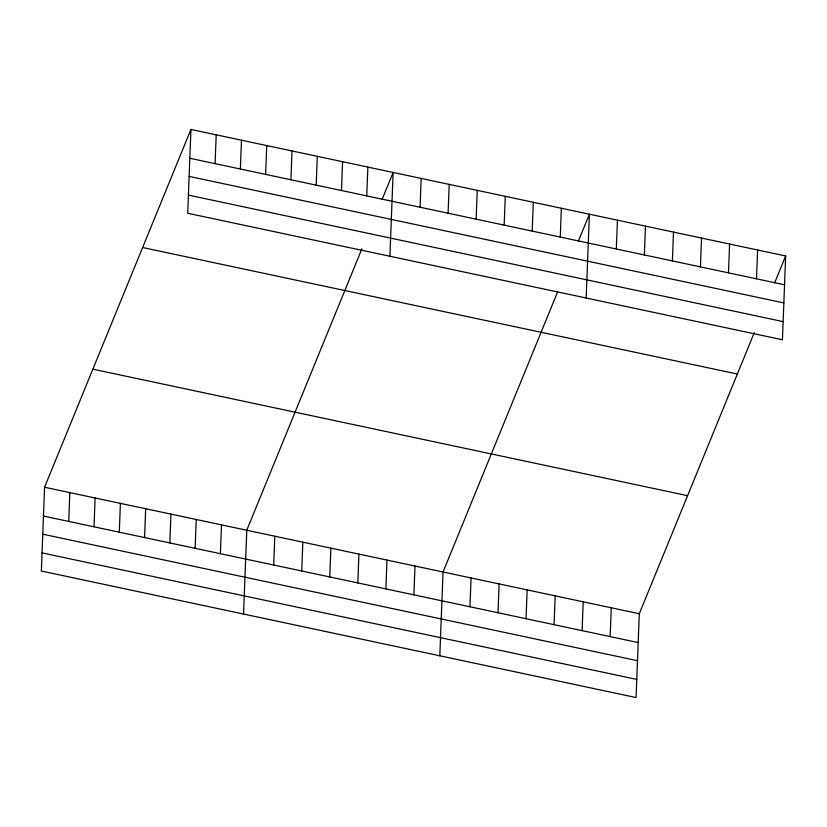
<?xml version="1.0" encoding="UTF-8"?>
<svg xmlns="http://www.w3.org/2000/svg" width="827" height="827" viewBox="0 0 827 827"><rect width="100%" height="100%" fill="white"/><g stroke="black" fill="none" stroke-linecap="round" stroke-linejoin="round"><path stroke-width="1.24" d="M190.923 129.446L187.708 213.252L782.435 339.763L785.65 255.967L190.923 129.446L44.565 487.237L41.35 571.033L636.077 697.554L639.292 613.748L754.369 332.423M68.734 521.423L69.84 492.613M94.009 526.799L95.126 497.988M119.295 532.174L120.401 503.364M144.57 537.56L145.676 508.739M169.845 542.936L170.951 514.125M195.12 548.311L196.226 519.501M215.092 163.632L216.198 134.822M220.395 553.687L221.502 524.876M240.368 169.008L241.474 140.197M243.551 614.058L246.777 530.252L361.854 248.927M265.643 174.394L266.749 145.573M273.706 565.027L274.812 536.216M290.918 179.769L292.024 150.948M316.193 185.145L317.299 156.334M301.741 570.992L302.847 542.181M341.468 190.52L342.585 161.71M329.777 576.957L330.883 548.146M366.743 195.896L367.86 167.085M357.822 582.921L358.928 554.111M389.91 256.267L393.135 172.461L382.095 199.452M385.858 588.886L386.964 560.075M420.064 207.236L421.17 178.425M413.893 594.851L414.999 566.04M448.1 213.201L449.206 184.39M439.819 655.801L443.034 572.005L557.656 291.797M476.135 219.165L477.241 190.355M469.963 606.78L471.07 577.97M504.17 225.13L505.276 196.319M497.999 612.745L499.105 583.934M532.206 231.095L533.312 202.284M526.044 618.71L527.15 589.899M560.251 237.06L561.357 208.249M554.08 624.674L555.186 595.864M586.167 298.009L589.393 214.214L578.352 241.195M582.115 630.639L583.221 601.829M616.322 248.989L617.428 220.178M610.15 636.604L611.256 607.793M644.357 254.954L645.463 226.143M672.392 260.918L673.498 232.108M700.428 266.883L701.534 238.073M728.473 272.848L729.579 244.037M756.509 278.813L757.615 250.002M774.61 282.948L785.65 255.967M189.817 158.257L784.544 284.777M189.125 176.409L783.841 302.92M188.401 195.1L783.128 321.62M142.626 247.521L737.353 374.031M92.862 369.162L687.588 495.683M44.565 487.237L639.292 613.748M43.459 516.048L638.186 642.569M42.766 534.19L637.493 660.711M42.043 552.891L636.769 679.412"/></g></svg>
